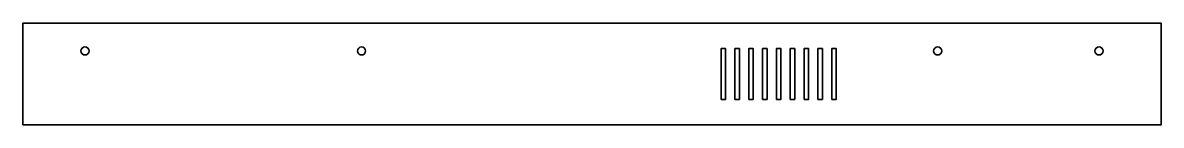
# Model space of a CAD drawing. Header units: millimetres. Extents: x 0 to 494, y 0 to 44.
import ezdxf

# ---------------------------------------------------------------- set-up
doc = ezdxf.new("R2010")
doc.units = ezdxf.units.MM
doc.layers.add('CORTE', color=7, linetype='CONTINUOUS', lineweight=35)

msp = doc.modelspace()

# ---------------------------------------------------------------- linework, layer by layer
at = {"layer": 'CORTE', "color": 7}
for points in [[(0, 0), (494, 0), (494, 44), (0, 44)], [(303, 11), (305, 11), (305, 33), (303, 33)], [(309, 11), (311, 11), (311, 33), (309, 33)], [(315, 11), (317, 11), (317, 33), (315, 33)], [(321, 11), (323, 11), (323, 33), (321, 33)], [(327, 11), (329, 11), (329, 33), (327, 33)], [(333, 11), (335, 11), (335, 33), (333, 33)], [(339, 11), (341, 11), (341, 33), (339, 33)], [(345, 11), (347, 11), (347, 33), (345, 33)], [(351, 11), (353, 11), (353, 33), (351, 33)]]:
    msp.add_lwpolyline(points, close=True, dxfattribs=at)
for centre in [(27, 32), (147, 32), (397, 32), (467, 32)]:
    msp.add_circle(centre, 1.75, dxfattribs=at)

doc.saveas('drawing.dxf')
